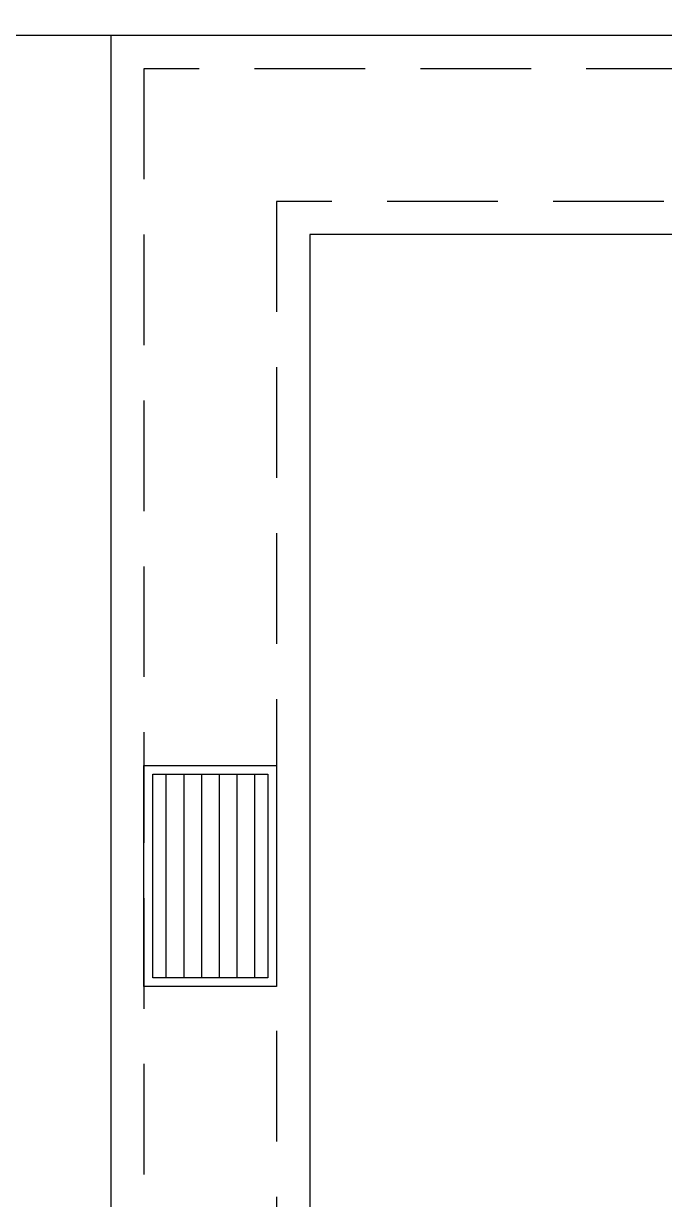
# Model space of a CAD drawing. Header units: inches. Extents: x 16928 to 514628, y -1471 to 241387.
# Drawn here: x 68367 to 69815, y 40204 to 42863 of the extents above; entities that cross this region are included whole.
import ezdxf

# ---------------------------------------------------------------- set-up
doc = ezdxf.new("R2010")
doc.units = ezdxf.units.IN
doc.header["$MEASUREMENT"] = 0
doc.linetypes.add('DASHED2', pattern=[0.375, 0.25, -0.125])
for name, color, linetype in [('drain', 8, 'Continuous'), ('dxt_text', 4, 'Continuous'), ('LW', 2, 'Continuous'), ('MSGRATING', 8, 'Continuous')]:
    doc.layers.add(name, color=color, linetype=linetype)

msp = doc.modelspace()

# ---------------------------------------------------------------- linework, layer by layer
at = {"layer": 'drain', "linetype": 'DASHED2', "ltscale": 1000}
for points in [[(55863.6, 60410.5), (66938.6, 60410.5), (66938.6, 57910.5), (70938.6, 57910.5), (70938.6, 42460.5), (68938.6, 42460.5), (68938.6, 39485.5), (72438.6, 39485.5), (72438.6, 30960.5), (70938.6, 30960.5), (70938.6, 23960.5), (45988.6, 23960.5), (45988.6, 34410.5)], [(55863.6, 60110.5), (66638.6, 60110.5), (66638.6, 57610.5), (70638.6, 57610.5), (70638.6, 42760.5), (68638.6, 42760.5), (68638.6, 39185.5), (72138.6, 39185.5), (72138.6, 31260.5), (70638.6, 31260.5), (70638.6, 24260.5), (46288.6, 24260.5), (46288.6, 34110.5)]]:
    msp.add_lwpolyline(points, dxfattribs=at)
at = {"layer": 'dxt_text'}
msp.add_line((68563.6, 42835.5), (67438.6, 42835.5), dxfattribs=at)
at = {"layer": 'LW'}
for p, q in [((70563.6, 42835.5), (68563.6, 42835.5)), ((68563.6, 42835.5), (68563.6, 39110.5)), ((71013.6, 42385.5), (69013.6, 42385.5)), ((69013.6, 42385.5), (69013.6, 39560.5))]:
    msp.add_line(p, q, dxfattribs=at)
at = {"layer": 'MSGRATING'}
for p, q in [((68688.6, 41165.5), (68688.6, 40705.5)), ((68728.6, 41165.5), (68728.6, 40705.5)), ((68768.6, 41165.5), (68768.6, 40705.5)), ((68808.6, 41165.5), (68808.6, 40705.5)), ((68848.6, 41165.5), (68848.6, 40705.5)), ((68888.6, 41165.5), (68888.6, 40705.5))]:
    msp.add_line(p, q, dxfattribs=at)
for points in [[(68638.6, 41185.5), (68938.6, 41185.5), (68938.6, 40685.5), (68638.6, 40685.5)], [(68658.6, 41165.5), (68918.6, 41165.5), (68918.6, 40705.5), (68658.6, 40705.5)]]:
    msp.add_lwpolyline(points, close=True, dxfattribs=at)

doc.saveas('drawing.dxf')
